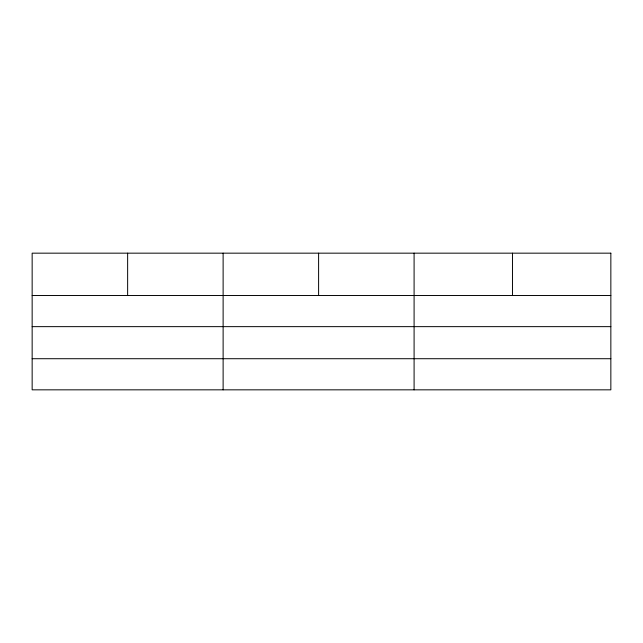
<?xml version="1.0" encoding="UTF-8"?>
<svg xmlns="http://www.w3.org/2000/svg" width="643" height="643" viewBox="0 0 643 643"><rect width="100%" height="100%" fill="white"/><g stroke="black" fill="none" stroke-linecap="round" stroke-linejoin="round"><path stroke-width="0.96" d="M32.15 295.523L610.85 295.523M32.15 326.644L610.85 326.644M32.15 358.714L610.85 358.714M512.471 253.165L512.471 295.523M414.092 253.165L414.092 389.835M318.606 253.165L318.606 295.523M223.121 253.165L223.121 389.835M127.636 253.165L127.636 295.523M610.85 253.165L32.15 253.165L32.15 389.835L610.85 389.835L610.85 253.165"/></g></svg>
